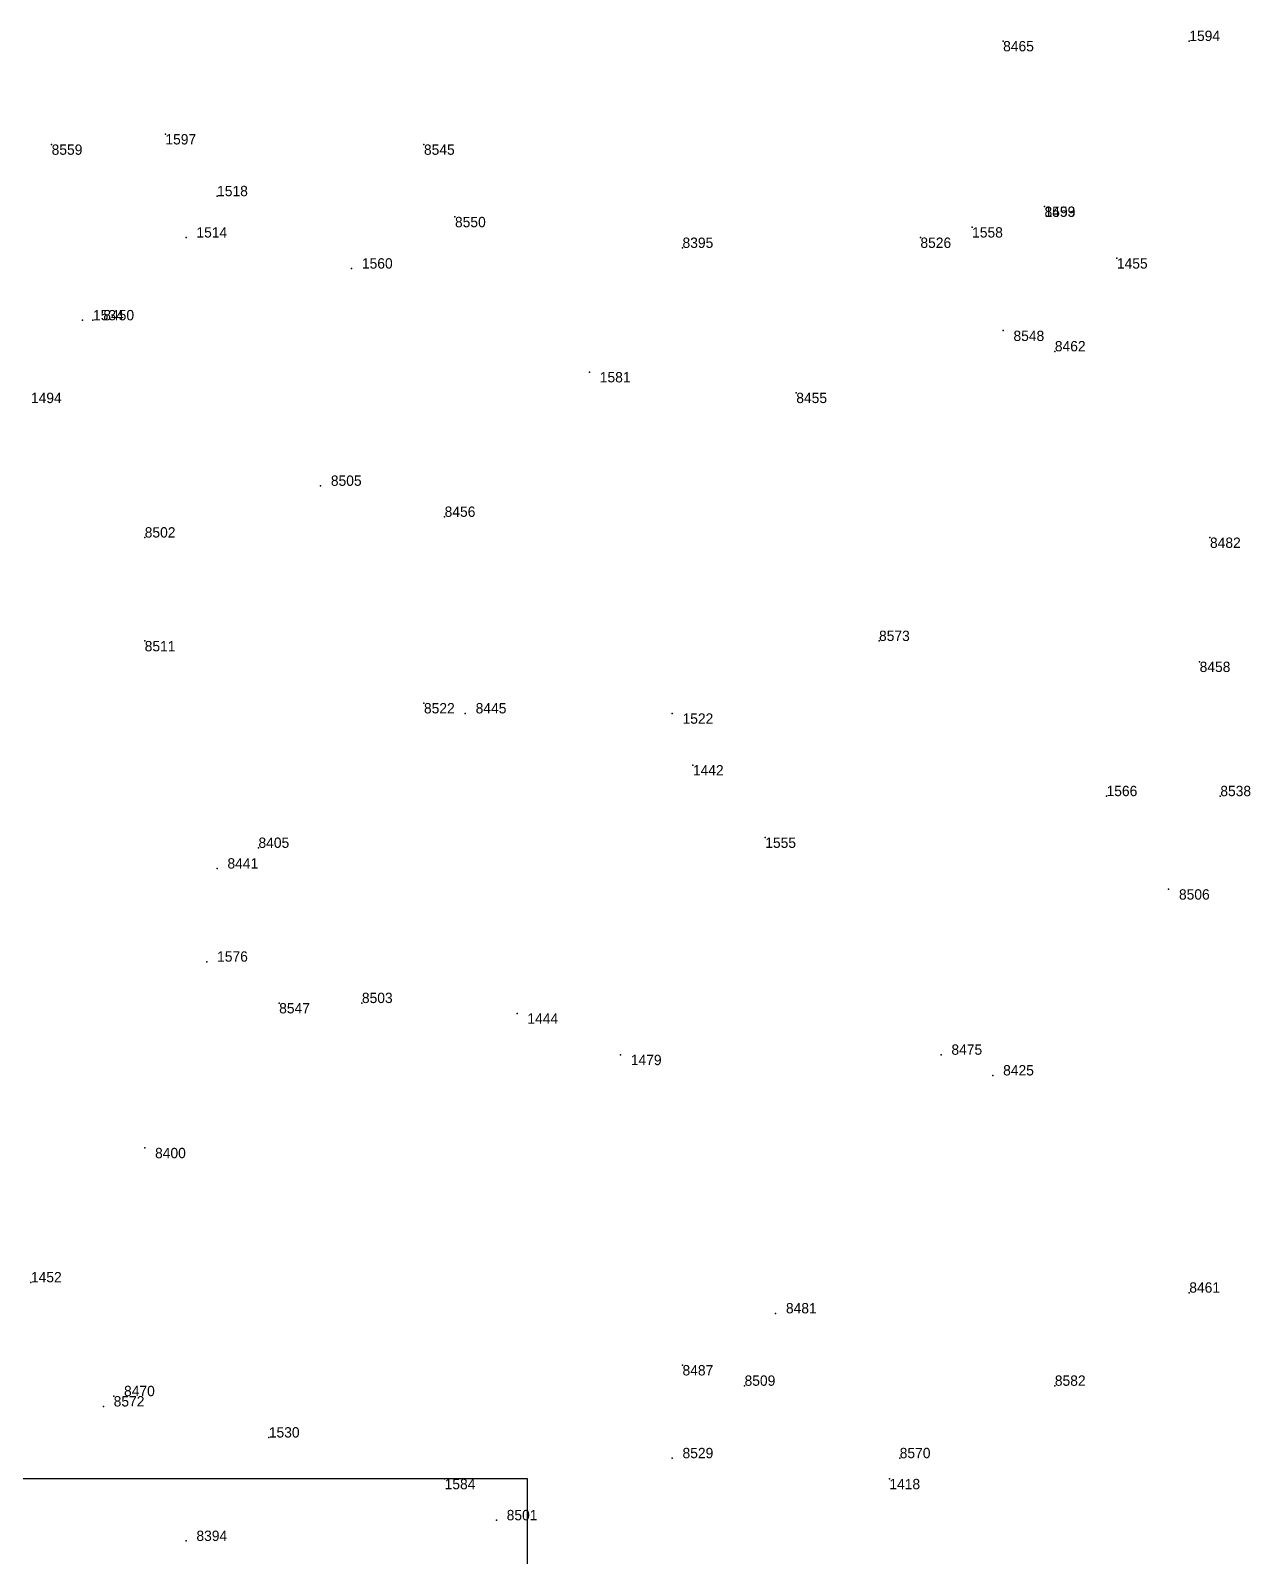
# Model space of a CAD drawing. Extents: x -0.07 to 1.1, y -0.07 to 1.1.
# Drawn here: x 0.103 to 0.2209, y 0.3275 to 0.475 of the extents above; entities that cross this region are included whole.
import ezdxf

# ---------------------------------------------------------------- set-up
doc = ezdxf.new("R2010")
doc.units = 0
for name, color, linetype in [('Facilities', 3, 'CONTINUOUS'), ('Min_max_boxes', 1, 'CONTINUOUS'), ('Normals', 1, 'CONTINUOUS'), ('Source_points', 5, 'CONTINUOUS'), ('Text', 3, 'CONTINUOUS')]:
    doc.layers.add(name, color=color, linetype=linetype)

msp = doc.modelspace()

# ---------------------------------------------------------------- linework, layer by layer
at = {"layer": 'Facilities', "color": 3}
for p in [(0.197, 0.474, 1), (0.215, 0.474), (0.116, 0.465), (0.105, 0.464, 1), (0.141, 0.464, 1), (0.121, 0.459), (0.201, 0.458), (0.201, 0.458, 1), (0.144, 0.457, 1), (0.194, 0.456), (0.118, 0.455), (0.189, 0.455, 1), (0.166, 0.454, 1), (0.208, 0.453), (0.134, 0.452), (0.108, 0.447), (0.109, 0.447, 1), (0.197, 0.446, 1), (0.202, 0.444, 1), (0.157, 0.442), (0.177, 0.44, 1), (0.131, 0.431, 1), (0.143, 0.428, 1), (0.114, 0.426, 1), (0.217, 0.426, 1), (0.114, 0.416, 1), (0.185, 0.416, 1), (0.216, 0.414, 1), (0.141, 0.41, 1), (0.145, 0.409, 1), (0.165, 0.409), (0.167, 0.404), (0.207, 0.401), (0.218, 0.401, 1), (0.174, 0.397), (0.125, 0.396, 1), (0.121, 0.394, 1), (0.213, 0.392, 1), (0.12, 0.385), (0.127, 0.381, 1), (0.135, 0.381, 1), (0.15, 0.38), (0.16, 0.376), (0.191, 0.376, 1), (0.196, 0.374, 1), (0.114, 0.367, 1), (0.103, 0.354), (0.215, 0.353, 1), (0.175, 0.351, 1), (0.166, 0.346, 1), (0.172, 0.344, 1), (0.202, 0.344, 1), (0.111, 0.343, 1), (0.11, 0.342, 1), (0.126, 0.339), (0.165, 0.337, 1), (0.187, 0.337, 1), (0.143, 0.335), (0.186, 0.335), (0.148, 0.331, 1), (0.118, 0.329, 1)]:
    msp.add_point(p, dxfattribs=at)
at = {"layer": 'Min_max_boxes', "color": 1}
for p, q in [((0.151, 0.335), (0, 0.335)), ((0.151, 0.335, 0.191), (0, 0.335, 0.191)), ((0.151, 0), (0.151, 0.335)), ((0.151, 0, 0.191), (0.151, 0.335, 0.191)), ((0.151, 0.335), (0.151, 0.335, 0.191))]:
    msp.add_line(p, q, dxfattribs=at)
at = {"layer": 'Normals', "color": 1}
for p, q in [((0.197, 0.474, 1), (0.197, 0.474, 1.1)), ((0.215, 0.474), (0.215, 0.474, 0.1)), ((0.116, 0.465), (0.116, 0.465, 0.1)), ((0.105, 0.464, 1), (0.105, 0.464, 1.1)), ((0.141, 0.464, 1), (0.141, 0.464, 1.1)), ((0.121, 0.459), (0.121, 0.459, 0.1)), ((0.201, 0.458), (0.201, 0.458, 0.1)), ((0.201, 0.458, 1), (0.201, 0.458, 1.1)), ((0.144, 0.457, 1), (0.144, 0.457, 1.1)), ((0.194, 0.456), (0.194, 0.456, 0.1)), ((0.118, 0.455), (0.118, 0.455, 0.1)), ((0.189, 0.455, 1), (0.189, 0.455, 1.1)), ((0.166, 0.454, 1), (0.166, 0.454, 1.1)), ((0.208, 0.453), (0.208, 0.453, 0.1)), ((0.134, 0.452), (0.134, 0.452, 0.1)), ((0.108, 0.447), (0.108, 0.447, 0.1)), ((0.109, 0.447, 1), (0.109, 0.447, 1.1)), ((0.197, 0.446, 1), (0.197, 0.446, 1.1)), ((0.202, 0.444, 1), (0.202, 0.444, 1.1)), ((0.157, 0.442), (0.157, 0.442, 0.1)), ((0.177, 0.44, 1), (0.177, 0.44, 1.1)), ((0.131, 0.431, 1), (0.131, 0.431, 1.1)), ((0.143, 0.428, 1), (0.143, 0.428, 1.1)), ((0.114, 0.426, 1), (0.114, 0.426, 1.1)), ((0.217, 0.426, 1), (0.217, 0.426, 1.1)), ((0.114, 0.416, 1), (0.114, 0.416, 1.1)), ((0.185, 0.416, 1), (0.185, 0.416, 1.1)), ((0.216, 0.414, 1), (0.216, 0.414, 1.1)), ((0.141, 0.41, 1), (0.141, 0.41, 1.1)), ((0.145, 0.409, 1), (0.145, 0.409, 1.1)), ((0.165, 0.409), (0.165, 0.409, 0.1)), ((0.167, 0.404), (0.167, 0.404, 0.1)), ((0.207, 0.401), (0.207, 0.401, 0.1)), ((0.218, 0.401, 1), (0.218, 0.401, 1.1)), ((0.174, 0.397), (0.174, 0.397, 0.1)), ((0.125, 0.396, 1), (0.125, 0.396, 1.1)), ((0.121, 0.394, 1), (0.121, 0.394, 1.1)), ((0.213, 0.392, 1), (0.213, 0.392, 1.1)), ((0.12, 0.385), (0.12, 0.385, 0.1)), ((0.127, 0.381, 1), (0.127, 0.381, 1.1)), ((0.135, 0.381, 1), (0.135, 0.381, 1.1)), ((0.15, 0.38), (0.15, 0.38, 0.1)), ((0.16, 0.376), (0.16, 0.376, 0.1)), ((0.191, 0.376, 1), (0.191, 0.376, 1.1)), ((0.196, 0.374, 1), (0.196, 0.374, 1.1)), ((0.114, 0.367, 1), (0.114, 0.367, 1.1)), ((0.103, 0.354), (0.103, 0.354, 0.1)), ((0.215, 0.353, 1), (0.215, 0.353, 1.1)), ((0.175, 0.351, 1), (0.175, 0.351, 1.1)), ((0.166, 0.346, 1), (0.166, 0.346, 1.1)), ((0.172, 0.344, 1), (0.172, 0.344, 1.1)), ((0.202, 0.344, 1), (0.202, 0.344, 1.1)), ((0.111, 0.343, 1), (0.111, 0.343, 1.1)), ((0.11, 0.342, 1), (0.11, 0.342, 1.1)), ((0.126, 0.339), (0.126, 0.339, 0.1)), ((0.165, 0.337, 1), (0.165, 0.337, 1.1)), ((0.187, 0.337, 1), (0.187, 0.337, 1.1)), ((0.143, 0.335), (0.143, 0.335, 0.1)), ((0.186, 0.335), (0.186, 0.335, 0.1)), ((0.148, 0.331, 1), (0.148, 0.331, 1.1)), ((0.118, 0.329, 1), (0.118, 0.329, 1.1))]:
    msp.add_line(p, q, dxfattribs=at)
at = {"layer": 'Source_points', "color": 5}
for p in [(0.197, 0.474, 1), (0.215, 0.474), (0.116, 0.465), (0.105, 0.464, 1), (0.141, 0.464, 1), (0.121, 0.459), (0.201, 0.458), (0.201, 0.458, 1), (0.144, 0.457, 1), (0.194, 0.456), (0.118, 0.455), (0.189, 0.455, 1), (0.166, 0.454, 1), (0.208, 0.453), (0.134, 0.452), (0.108, 0.447), (0.109, 0.447, 1), (0.197, 0.446, 1), (0.202, 0.444, 1), (0.157, 0.442), (0.177, 0.44, 1), (0.131, 0.431, 1), (0.143, 0.428, 1), (0.114, 0.426, 1), (0.217, 0.426, 1), (0.114, 0.416, 1), (0.185, 0.416, 1), (0.216, 0.414, 1), (0.141, 0.41, 1), (0.145, 0.409, 1), (0.165, 0.409), (0.167, 0.404), (0.207, 0.401), (0.218, 0.401, 1), (0.174, 0.397), (0.125, 0.396, 1), (0.121, 0.394, 1), (0.213, 0.392, 1), (0.12, 0.385), (0.127, 0.381, 1), (0.135, 0.381, 1), (0.15, 0.38), (0.16, 0.376), (0.191, 0.376, 1), (0.196, 0.374, 1), (0.114, 0.367, 1), (0.103, 0.354), (0.215, 0.353, 1), (0.175, 0.351, 1), (0.166, 0.346, 1), (0.172, 0.344, 1), (0.202, 0.344, 1), (0.111, 0.343, 1), (0.11, 0.342, 1), (0.126, 0.339), (0.165, 0.337, 1), (0.187, 0.337, 1), (0.143, 0.335), (0.186, 0.335), (0.148, 0.331, 1), (0.118, 0.329, 1)]:
    msp.add_point(p, dxfattribs=at)

# ---------------------------------------------------------------- texts
at = {"layer": 'Text', "color": 3}
for s, p in [('1594', (0.215, 0.474)), ('8465', (0.197, 0.473, 1)), ('1597', (0.116, 0.464)), ('8559', (0.105, 0.463, 1)), ('8545', (0.141, 0.463, 1)), ('1518', (0.121, 0.459)), ('8453', (0.201, 0.457, 1)), ('1599', (0.201, 0.457)), ('1514', (0.119, 0.455)), ('8550', (0.144, 0.456, 1)), ('1558', (0.194, 0.455)), ('8395', (0.166, 0.454, 1)), ('8526', (0.189, 0.454, 1)), ('1560', (0.135, 0.452)), ('1455', (0.208, 0.452)), ('1534', (0.109, 0.447)), ('8450', (0.11, 0.447, 1)), ('8548', (0.198, 0.445, 1)), ('8462', (0.202, 0.444, 1)), ('1581', (0.158, 0.441)), ('1494', (0.103, 0.439)), ('8455', (0.177, 0.439, 1)), ('8505', (0.132, 0.431, 1)), ('8456', (0.143, 0.428, 1)), ('8502', (0.114, 0.426, 1)), ('8482', (0.217, 0.425, 1)), ('8511', (0.114, 0.415, 1)), ('8573', (0.185, 0.416, 1)), ('8458', (0.216, 0.413, 1)), ('8522', (0.141, 0.409, 1)), ('8445', (0.146, 0.409, 1)), ('1522', (0.166, 0.408)), ('1442', (0.167, 0.403)), ('1566', (0.207, 0.401)), ('8538', (0.218, 0.401, 1)), ('8405', (0.125, 0.396, 1)), ('1555', (0.174, 0.396)), ('8441', (0.122, 0.394, 1)), ('8506', (0.214, 0.391, 1)), ('1576', (0.121, 0.385)), ('8547', (0.127, 0.38, 1)), ('8503', (0.135, 0.381, 1)), ('1444', (0.151, 0.379)), ('8475', (0.192, 0.376, 1)), ('1479', (0.161, 0.375)), ('8425', (0.197, 0.374, 1)), ('8400', (0.115, 0.366, 1)), ('1452', (0.103, 0.354)), ('8461', (0.215, 0.353, 1)), ('8481', (0.176, 0.351, 1)), ('8487', (0.166, 0.345, 1)), ('8470', (0.112, 0.343, 1)), ('8509', (0.172, 0.344, 1)), ('8582', (0.202, 0.344, 1)), ('8572', (0.111, 0.342, 1)), ('1530', (0.126, 0.339)), ('8529', (0.166, 0.337, 1)), ('8570', (0.187, 0.337, 1)), ('1584', (0.143, 0.334)), ('1418', (0.186, 0.334)), ('8501', (0.149, 0.331, 1)), ('8394', (0.119, 0.329, 1))]:
    msp.add_text(s, height=0.001, dxfattribs=at).set_placement(p)

doc.saveas('drawing.dxf')
